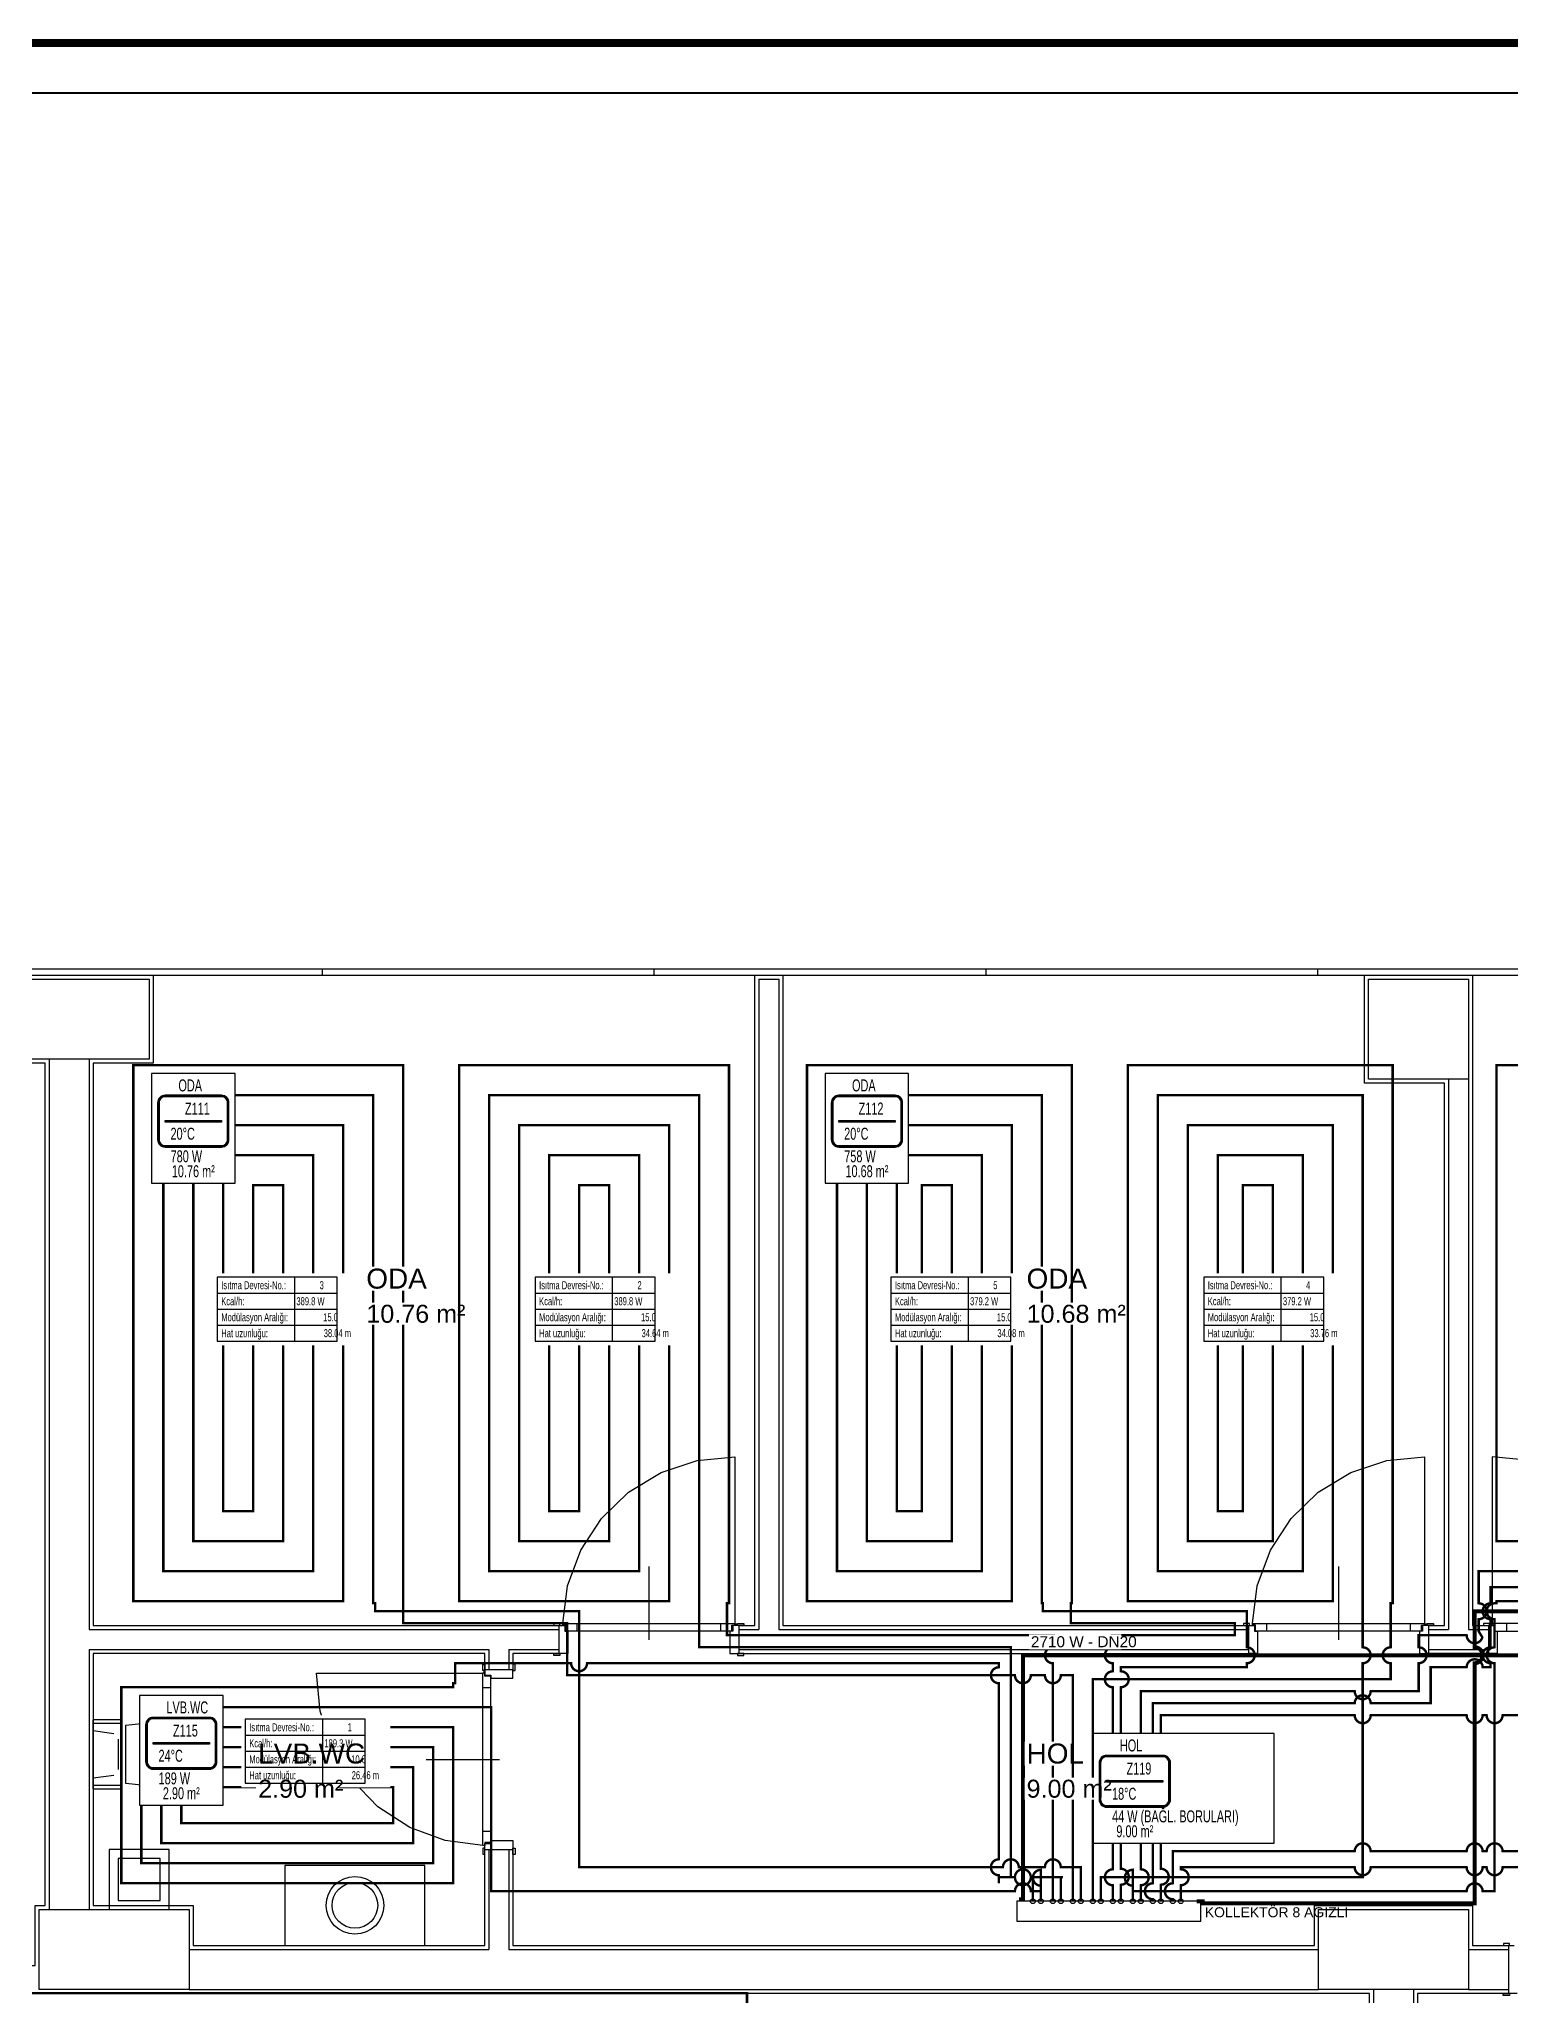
# Model space of a CAD drawing. Header units: centimetres. Extents: x -3952 to 26292, y -15092 to -10712.
# Drawn here: x 8391 to 9127, y -14076 to -13098 of the extents above; entities that cross this region are included whole.
import ezdxf
from ezdxf.enums import TextEntityAlignment as Align

# ---------------------------------------------------------------- set-up
doc = ezdxf.new("R2010")
doc.units = ezdxf.units.CM
doc.linetypes.add('ISITMA DONUS HATTI', pattern=[26, 20, -6])
for name, color, linetype in [('MIMARI', 8, 'Continuous'), ('MIMARI-KOLON', 8, 'Continuous'), ('MIMARI-TEFRIS', 9, 'Continuous'), ('MIMARI-YAZI', 8, 'Continuous'), ('MTY-ISIKAYBIMAHAL', 2, 'Continuous'), ('MTY-ISITMA-DONUS-BORU', 30, 'ISITMA DONUS HATTI'), ('MTY-ISITMA-GIDIS-BORU', 10, 'Continuous'), ('MTY-KOLLETOR', 7, 'Continuous'), ('MTY-PAFTA', 7, 'Continuous'), ('MTY-PEX-BORU', 1, 'Continuous'), ('MTY-RADYATÖR', 7, 'Continuous'), ('MTY-TEFRIS', 15, 'Continuous'), ('STM-ISITMA-CAP', 41, 'Continuous')]:
    doc.layers.add(name, color=color, linetype=linetype)
doc.layers.add('ROTAS-PAFTA-SINIRI', color=8, linetype='Continuous', plot=False)
doc.styles.add('MTYCAPLT', font='arial.ttf', dxfattribs={"width": 0.65, "height": 1})
doc.styles.add('ROTAS', font='arial.ttf')

# ---------------------------------------------------------------- blocks, each defined once
blk = doc.blocks.new('ROTAS_PAFTA')
blk.add_lwpolyline([(0, 0), (1, 0), (1, 1), (0, 1)], close=True)
blk = doc.blocks.new('MTY-RADYATOR MAHAL')
at = {"layer": 'MTY-ISIKAYBIMAHAL', "color": 2}
for points in [[(-35.7, 18.4), (-35.7, -18.4, 0.414214), (-28.2, -25.9), (28.2, -25.9, 0.414214), (35.7, -18.4), (35.7, 18.4, 0.414214), (28.2, 25.9), (-28.2, 25.9, 0.414214)], [(-34.2, 18.4), (-34.2, -18.4, 0.414214), (-28.2, -24.4), (28.2, -24.4, 0.414214), (34.2, -18.4), (34.2, 18.4, 0.414214), (28.2, 24.4), (-28.2, 24.4, 0.414214)]]:
    blk.add_lwpolyline(points, format="xyb", close=True, dxfattribs=at)
at = {"layer": 'MTY-ISIKAYBIMAHAL', "color": 4}
for points in [[(-35.2, 18.4), (-35.2, -18.4, 0.414214), (-28.2, -25.4), (28.2, -25.4, 0.414214), (35.2, -18.4), (35.2, 18.4, 0.414214), (28.2, 25.4), (-28.2, 25.4, 0.414214)], [(-34.7, 18.4), (-34.7, -18.4, 0.414214), (-28.2, -24.9), (28.2, -24.9, 0.414214), (34.7, -18.4), (34.7, 18.4, 0.414214), (28.2, 24.9), (-28.2, 24.9, 0.414214)]]:
    blk.add_lwpolyline(points, format="xyb", close=True, dxfattribs=at)
at = {"layer": 'MTY-ISIKAYBIMAHAL', "color": 2}
blk.add_lwpolyline([(-28.2, 0.8), (28.2, 0.8), (28.2, -0.8), (-28.2, -0.8)], close=True, dxfattribs=at)
at = {"layer": 'MTY-ISIKAYBIMAHAL', "color": 1, "style": 'MTYCAPLT', "width": 0.65}
for tag, p in [('MAHAL_001', (-14.9, 29.8)), ('NO_001', (-8.3, 6.7))]:
    blk.add_attdef(tag, p, '', height=12, rotation=360, dxfattribs=at)
at = {"layer": 'MTY-ISIKAYBIMAHAL', "color": 4, "style": 'MTYCAPLT', "width": 0.65}
for tag, p in [('DERECE_001', (-22.8, -18.5)), ('ISIKAYBI_001', (-22.7, -41.1))]:
    blk.add_attdef(tag, p, '', height=12, rotation=360, dxfattribs=at)
blk.add_attdef('ALAN', text='', height=12, rotation=360, dxfattribs=at).set_placement((0, -50), align=Align.MIDDLE_CENTER)
blk = doc.blocks.new('MTY-ETIKET')
at = {"layer": 'MTY-RADYATÖR'}
for p, q in [((2.69, 0), (2.69, 8)), ((-7, 6), (8, 6)), ((-7, 4), (8, 4)), ((-7, 2), (8, 2))]:
    blk.add_line(p, q, dxfattribs=at)
blk.add_lwpolyline([(8, 0), (8, 8), (-7, 8), (-7, 0)], close=True, dxfattribs=at)
at = {"layer": 'MTY-RADYATÖR', "style": 'MTYCAPLT', "width": 0.65}
for s, p in [('Isıtma Devresi-No.:', (-6.5, 7)), ('Kcal/h:', (-6.5, 5)), ('Modülasyon Aralığı:', (-6.5, 3)), ('Hat uzunluğu:', (-6.5, 1))]:
    blk.add_text(s, height=1, rotation=360, dxfattribs=at).set_placement(p, align=Align.MIDDLE_LEFT)
for tag, p in [('NO1_001', (5.8, 6.5)), ('AR_001', (6.25, 2.5)), ('UZ_001', (6.31, 0.51))]:
    blk.add_attdef(tag, p, '', height=1, rotation=360, dxfattribs=at)
at = {"layer": 'MTY-RADYATÖR', "color": 2, "style": 'MTYCAPLT', "width": 0.65}
for tag, p in [('BORU_001', (-7.07, 4.59)), ('YER_001', (2.9, 4.5))]:
    blk.add_attdef(tag, p, '', height=1, dxfattribs=at)

msp = doc.modelspace()

# ---------------------------------------------------------------- linework, layer by layer
at = {"layer": 'MIMARI'}
for p, q in [((8532.44, -13563.05), (8532.44, -13566.05)), ((8698.44, -13563.05), (8698.44, -13566.05)), ((8750.86, -13568.05), (8750.86, -13893.05)), ((8750.86, -13568.05), (8760.86, -13568.05)), ((8760.86, -13568.05), (8760.86, -13893.05)), ((8864.44, -13563.05), (8864.44, -13566.05)), ((9030.44, -13563.05), (9030.44, -13566.05)), ((8395.86, -13608.05), (8395.86, -14033.05)), ((8415.86, -13608.05), (8415.86, -13893.05)), ((9095.86, -13618.05), (9095.86, -13893.05)), ((9105.86, -13618.05), (9105.86, -13893.05)), ((8738.88, -13806.88), (8738.88, -13890.06)), ((9083.88, -13806.88), (9083.88, -13890.06)), ((9117.85, -13806.88), (9117.85, -13890.06)), ((8695.86, -13861.61), (8695.86, -13898.3)), ((9040.86, -13861.61), (9040.86, -13898.3)), ((8651.42, -13890.08), (8648.39, -13890.08)), ((8648.39, -13890.08), (8648.39, -13891.05)), ((8648.39, -13891.05), (8651.42, -13891.05)), ((8650.86, -13891.05), (8653.83, -13891.05)), ((8650.86, -13891.05), (8650.86, -13905.05)), ((8651.42, -13891.05), (8651.42, -13890.08)), ((8652.85, -13890.06), (8738.88, -13890.06)), ((8652.85, -13891.05), (8652.85, -13890.06)), ((8654.34, -13891), (8652.85, -13891)), ((8653.83, -13891.05), (8653.83, -13894.02)), ((8654.34, -13893.89), (8654.34, -13891)), ((8659.92, -13890.06), (8659.92, -13893.89)), ((8731.81, -13890.06), (8731.81, -13893.89)), ((8737.38, -13891), (8738.88, -13891)), ((8737.38, -13893.89), (8737.38, -13891)), ((8737.89, -13891.05), (8737.89, -13894.02)), ((8740.86, -13891.05), (8737.89, -13891.05)), ((8738.88, -13891.05), (8738.88, -13890.06)), ((8740.3, -13890.08), (8743.34, -13890.08)), ((8740.3, -13891.05), (8740.3, -13890.08)), ((8743.34, -13891.05), (8740.3, -13891.05)), ((8740.86, -13891.05), (8740.86, -13905.05)), ((8743.34, -13890.08), (8743.34, -13891.05)), ((8996.42, -13890.08), (8993.39, -13890.08)), ((8993.39, -13890.08), (8993.39, -13891.05)), ((8993.39, -13891.05), (8996.42, -13891.05)), ((8995.86, -13891.05), (8998.83, -13891.05)), ((8995.86, -13891.05), (8995.86, -13905.05)), ((8996.42, -13891.05), (8996.42, -13890.08)), ((8997.85, -13890.06), (9083.88, -13890.06)), ((8997.85, -13891.05), (8997.85, -13890.06)), ((8999.34, -13891), (8997.85, -13891)), ((8998.83, -13891.05), (8998.83, -13894.02)), ((8999.34, -13893.89), (8999.34, -13891)), ((9004.92, -13890.06), (9004.92, -13893.89)), ((9076.81, -13890.06), (9076.81, -13893.89)), ((9082.38, -13891), (9083.88, -13891)), ((9082.38, -13893.89), (9082.38, -13891)), ((9082.89, -13891.05), (9082.89, -13894.02)), ((9085.86, -13891.05), (9082.89, -13891.05)), ((9083.88, -13891.05), (9083.88, -13890.06)), ((9085.3, -13890.08), (9088.34, -13890.08)), ((9085.3, -13891.05), (9085.3, -13890.08)), ((9088.34, -13891.05), (9085.3, -13891.05)), ((9085.86, -13891.05), (9085.86, -13905.05)), ((9088.34, -13890.08), (9088.34, -13891.05)), ((9116.42, -13890.08), (9113.39, -13890.08)), ((9113.39, -13890.08), (9113.39, -13891.05)), ((9113.39, -13891.05), (9116.42, -13891.05)), ((9115.86, -13891.05), (9115.86, -13905.05)), ((9115.86, -13891.05), (9118.83, -13891.05)), ((9116.42, -13891.05), (9116.42, -13890.08)), ((9203.88, -13890.06), (9117.85, -13890.06)), ((9117.85, -13891.05), (9117.85, -13890.06)), ((9119.34, -13891), (9117.85, -13891)), ((9118.83, -13891.05), (9118.83, -13894.02)), ((9119.34, -13893.89), (9119.34, -13891)), ((9124.92, -13890.06), (9124.92, -13893.89)), ((8415.86, -13893.05), (8650.86, -13893.05)), ((8650.86, -13893.05), (8650.86, -13903.05)), ((8653.83, -13894.02), (8655.32, -13894.02)), ((8737.38, -13893.89), (8654.34, -13893.89)), ((8655.32, -13894.02), (8655.32, -13905.05)), ((8737.89, -13894.02), (8736.41, -13894.02)), ((8736.41, -13894.02), (8736.41, -13905.05)), ((8740.86, -13893.05), (8750.86, -13893.05)), ((8740.86, -13893.05), (8740.86, -13903.05)), ((8760.86, -13893.05), (8995.86, -13893.05)), ((8995.86, -13893.05), (8995.86, -13903.05)), ((8998.83, -13894.02), (9000.32, -13894.02)), ((9082.38, -13893.89), (8999.34, -13893.89)), ((9000.32, -13894.02), (9000.32, -13905.05)), ((9082.89, -13894.02), (9081.41, -13894.02)), ((9081.41, -13894.02), (9081.41, -13905.05)), ((9085.86, -13893.05), (9095.86, -13893.05)), ((9085.86, -13893.05), (9085.86, -13903.05)), ((9105.86, -13893.05), (9115.86, -13893.05)), ((9115.86, -13893.05), (9115.86, -13903.05)), ((9118.83, -13894.02), (9120.32, -13894.02)), ((9119.34, -13893.89), (9202.38, -13893.89)), ((9120.32, -13894.02), (9120.32, -13905.05)), ((8415.86, -13903.05), (8615.86, -13903.05)), ((8415.86, -13903.05), (8415.86, -14033.05)), ((8612.89, -13913.61), (8612.89, -13910.58)), ((8612.89, -13910.58), (8613.86, -13910.58)), ((8613.86, -13910.58), (8613.86, -13913.61)), ((8615.86, -13903.05), (8615.86, -13913.05)), ((8625.86, -13903.05), (8650.86, -13903.05)), ((8625.86, -13903.05), (8625.86, -13913.05)), ((8629, -13910.53), (8627.86, -13910.53)), ((8627.86, -13910.53), (8627.86, -13913.61)), ((8629, -13913.61), (8629, -13910.53)), ((8648.34, -13906.19), (8648.34, -13905.05)), ((8648.34, -13905.05), (8651.42, -13905.05)), ((8651.42, -13906.19), (8648.34, -13906.19)), ((8655.32, -13905.05), (8650.86, -13905.05)), ((8651.42, -13905.05), (8651.42, -13906.19)), ((8736.41, -13905.05), (8740.86, -13905.05)), ((8740.3, -13905.05), (8740.3, -13906.19)), ((8743.39, -13905.05), (8740.3, -13905.05)), ((8740.3, -13906.19), (8743.39, -13906.19)), ((8740.86, -13903.05), (8995.86, -13903.05)), ((8743.39, -13906.19), (8743.39, -13905.05)), ((8993.34, -13906.19), (8993.34, -13905.05)), ((8993.34, -13905.05), (8996.42, -13905.05)), ((8996.42, -13906.19), (8993.34, -13906.19)), ((9000.32, -13905.05), (8995.86, -13905.05)), ((8996.42, -13905.05), (8996.42, -13906.19)), ((9081.41, -13905.05), (9085.86, -13905.05)), ((9085.3, -13905.05), (9085.3, -13906.19)), ((9088.39, -13905.05), (9085.3, -13905.05)), ((9085.3, -13906.19), (9088.39, -13906.19)), ((9085.86, -13903.05), (9115.86, -13903.05)), ((9088.39, -13906.19), (9088.39, -13905.05)), ((9113.34, -13906.19), (9113.34, -13905.05)), ((9113.34, -13905.05), (9116.42, -13905.05)), ((9116.42, -13906.19), (9113.34, -13906.19)), ((9120.32, -13905.05), (9115.86, -13905.05)), ((9116.42, -13905.05), (9116.42, -13906.19)), ((8529.69, -13915.04), (8612.87, -13915.04)), ((8612.87, -14001.07), (8612.87, -13915.04)), ((8613.86, -13915.04), (8612.87, -13915.04)), ((8613.86, -13913.61), (8612.89, -13913.61)), ((8613.81, -13916.53), (8613.81, -13915.04)), ((8616.7, -13916.53), (8613.81, -13916.53)), ((8613.86, -13913.05), (8627.86, -13913.05)), ((8613.86, -13913.05), (8613.86, -13916.02)), ((8613.86, -13916.02), (8616.83, -13916.02)), ((8615.86, -13913.05), (8625.86, -13913.05)), ((8616.7, -13916.53), (8616.7, -13999.57)), ((8616.83, -13916.02), (8616.83, -13917.51)), ((8616.83, -13917.51), (8627.86, -13917.51)), ((8627.86, -13917.51), (8627.86, -13913.05)), ((8627.86, -13913.61), (8629, -13913.61)), ((8612.87, -13922.11), (8616.7, -13922.11)), ((8584.42, -13958.05), (8621.11, -13958.05)), ((8612.87, -13994), (8616.7, -13994)), ((8616.83, -13998.6), (8627.86, -13998.6)), ((8616.83, -14000.08), (8616.83, -13998.6)), ((8627.86, -13998.6), (8627.86, -14003.05)), ((8613.86, -14001.07), (8612.87, -14001.07)), ((8612.89, -14002.49), (8612.89, -14005.53)), ((8613.86, -14002.49), (8612.89, -14002.49)), ((8612.89, -14005.53), (8613.86, -14005.53)), ((8616.7, -13999.57), (8613.81, -13999.57)), ((8613.81, -13999.57), (8613.81, -14001.07)), ((8613.86, -14003.05), (8613.86, -14000.08)), ((8613.86, -14000.08), (8616.83, -14000.08)), ((8613.86, -14005.53), (8613.86, -14002.49)), ((8613.86, -14003.05), (8627.86, -14003.05)), ((8615.86, -14003.05), (8615.86, -14053.05)), ((8615.86, -14003.05), (8625.86, -14003.05)), ((8625.86, -14003.05), (8625.86, -14053.05)), ((8627.86, -14002.49), (8629, -14002.49)), ((8627.86, -14005.58), (8627.86, -14002.49)), ((8629, -14005.58), (8627.86, -14005.58)), ((8629, -14002.49), (8629, -14005.58)), ((8465.86, -14053.05), (8615.86, -14053.05)), ((8625.86, -14053.05), (9030.86, -14053.05)), ((9105.86, -14053.05), (9125.86, -14053.05)), ((9126.42, -14050.08), (9123.39, -14050.08)), ((9123.39, -14050.08), (9123.39, -14051.05)), ((9123.39, -14051.05), (9126.42, -14051.05)), ((9125.86, -14051.05), (9128.83, -14051.05)), ((9125.86, -14051.05), (9125.86, -14075.05)), ((9125.86, -14053.05), (9125.86, -14073.05)), ((9126.42, -14051.05), (9126.42, -14050.08)), ((8465.86, -14073.05), (9030.86, -14073.05)), ((9058.36, -14073.05), (9058.36, -14113.05)), ((9078.36, -14073.05), (9078.36, -14113.05)), ((9105.86, -14073.05), (9125.86, -14073.05)), ((9123.34, -14076.19), (9123.34, -14075.05)), ((9123.34, -14075.05), (9126.42, -14075.05)), ((9126.42, -14076.19), (9123.34, -14076.19)), ((9130.32, -14075.05), (9125.86, -14075.05)), ((9126.42, -14075.05), (9126.42, -14076.19))]:
    msp.add_line(p, q, dxfattribs=at)
for points in [[(8034.44, -13566.05), (11020.86, -13566.05), (11020.86, -13563.05), (8034.44, -13563.05), (8034.44, -13566.05)], [(8380.86, -14061.05), (8388.86, -14061.05), (8388.86, -14031.05), (8393.86, -14031.05), (8393.86, -13610.05), (8383.86, -13610.05), (8383.86, -13566.05), (8447.86, -13566.05), (8447.86, -13610.05), (8417.86, -13610.05), (8417.86, -13891.05), (8650.86, -13891.05)], [(8740.86, -13891.05), (8748.86, -13891.05), (8748.86, -13566.05), (8762.86, -13566.05), (8762.86, -13891.05), (8995.86, -13891.05)], [(9085.86, -13891.05), (9093.86, -13891.05), (9093.86, -13620.05), (9053.86, -13620.05), (9053.86, -13566.05), (9107.86, -13566.05), (9107.86, -13891.05), (9115.86, -13891.05)], [(8652.85, -13890.06), (8655.26, -13871.26), (8661.8, -13853.47), (8672.14, -13837.58), (8685.77, -13824.4), (8702, -13814.6), (8720, -13808.66), (8738.88, -13806.88)], [(8997.85, -13890.06), (9000.26, -13871.26), (9006.8, -13853.47), (9017.14, -13837.58), (9030.77, -13824.4), (9047, -13814.6), (9065, -13808.66), (9083.88, -13806.88)], [(9203.88, -13890.06), (9201.47, -13871.26), (9194.93, -13853.47), (9184.58, -13837.58), (9170.95, -13824.4), (9154.73, -13814.6), (9136.72, -13808.66), (9117.85, -13806.88)], [(8739.8, -13890.47), (8739.2, -13890.47), (8739.8, -13890.47)], [(9084.8, -13890.47), (9084.2, -13890.47), (9084.8, -13890.47)], [(9116.92, -13890.47), (9117.53, -13890.47), (9116.92, -13890.47)], [(8613.86, -13913.05), (8613.86, -13905.05), (8417.86, -13905.05), (8417.86, -14031.05), (8467.86, -14031.05), (8467.86, -14051.05), (8613.86, -14051.05), (8613.86, -14003.05)], [(8650.86, -13905.05), (8627.86, -13905.05), (8627.86, -13913.05)], [(8740.86, -13905.05), (8995.86, -13905.05)], [(9115.86, -13905.05), (9085.86, -13905.05)], [(8612.87, -14001.07), (8594.07, -13998.66), (8576.27, -13992.12), (8560.39, -13981.77), (8547.21, -13968.14), (8537.41, -13951.92), (8531.47, -13933.91), (8529.69, -13915.04)], [(8613.28, -13914.12), (8613.28, -13914.72), (8613.28, -13914.12)], [(8425.86, -14003.05), (8425.86, -14033.05), (8455.86, -14033.05), (8455.86, -14003.05), (8425.86, -14003.05)], [(8430.36, -14007.55), (8430.36, -14028.55), (8451.36, -14028.55), (8451.36, -14007.55), (8430.36, -14007.55)], [(8627.86, -14003.05), (8627.86, -14051.05), (9028.86, -14051.05), (9028.86, -14031.05), (9107.86, -14031.05), (9107.86, -14051.05), (9125.86, -14051.05)], [(9056.36, -14113.05), (9056.36, -14075.05), (8380.86, -14075.05)], [(9125.86, -14075.05), (9080.36, -14075.05), (9080.36, -14113.05)]]:
    msp.add_lwpolyline(points, dxfattribs=at)
at = {"layer": 'MIMARI-KOLON'}
for points in [[(8385.86, -13568.05), (8445.86, -13568.05), (8445.86, -13608.05), (8385.86, -13608.05), (8385.86, -13568.05)], [(9055.86, -13568.05), (9105.86, -13568.05), (9105.86, -13618.05), (9055.86, -13618.05), (9055.86, -13568.05)], [(8390.86, -14033.05), (8465.86, -14033.05), (8465.86, -14073.05), (8390.86, -14073.05), (8390.86, -14033.05)], [(9030.86, -14033.05), (9105.86, -14033.05), (9105.86, -14073.05), (9030.86, -14073.05), (9030.86, -14033.05)]]:
    msp.add_lwpolyline(points, dxfattribs=at)
at = {"layer": 'MIMARI-TEFRIS'}
for p, q in [((8417.87, -13972.83), (8417.86, -13938.28)), ((8431.49, -13938.28), (8417.86, -13938.28)), ((8417.87, -13972.83), (8417.86, -13938.28)), ((8431.49, -13938.28), (8417.86, -13938.28)), ((8431.49, -13940.1), (8417.86, -13940.1)), ((8431.49, -13940.1), (8417.86, -13940.1)), ((8434.22, -13941.01), (8451.49, -13939.18)), ((8434.22, -13941.01), (8451.49, -13939.18)), ((8451.49, -13939.18), (8461.49, -13939.18)), ((8451.49, -13939.18), (8461.49, -13939.18)), ((8428.25, -13945.22), (8417.86, -13943.74)), ((8428.25, -13945.22), (8417.86, -13943.74)), ((8430.59, -13963.19), (8430.59, -13947.92)), ((8430.59, -13963.19), (8430.59, -13947.92)), ((8432.41, -13970.1), (8432.4, -13941.01)), ((8432.41, -13970.1), (8432.4, -13941.01)), ((8434.23, -13970.09), (8434.22, -13941.01)), ((8434.23, -13970.09), (8434.22, -13941.01)), ((8443.31, -13949.18), (8443.32, -13961.91)), ((8443.31, -13949.18), (8443.32, -13961.91)), ((8461.49, -13941.91), (8450.59, -13941.91)), ((8461.49, -13941.91), (8450.59, -13941.91)), ((8452.84, -13959.62), (8452.83, -13951.44)), ((8452.83, -13951.44), (8459.65, -13952.81)), ((8452.84, -13959.62), (8452.83, -13951.44)), ((8452.83, -13951.44), (8459.65, -13952.81)), ((8459.65, -13958.26), (8452.84, -13959.62)), ((8459.65, -13958.26), (8452.84, -13959.62)), ((8417.87, -13967.37), (8428.25, -13965.89)), ((8417.87, -13967.37), (8428.25, -13965.89)), ((8451.5, -13971.91), (8434.23, -13970.09)), ((8451.5, -13971.91), (8434.23, -13970.09)), ((8450.59, -13969.18), (8461.5, -13969.18)), ((8450.59, -13969.18), (8461.5, -13969.18)), ((8417.87, -13971.01), (8431.5, -13971)), ((8417.87, -13971.01), (8431.5, -13971)), ((8417.87, -13972.83), (8431.5, -13972.82)), ((8417.87, -13972.83), (8431.5, -13972.82)), ((8461.5, -13971.91), (8451.5, -13971.91)), ((8461.5, -13971.91), (8451.5, -13971.91))]:
    msp.add_line(p, q, dxfattribs=at)
msp.add_lwpolyline([(8513.86, -14011.05), (8513.86, -14051.05), (8583.86, -14051.05), (8583.86, -14011.05), (8513.86, -14011.05)], dxfattribs=at)
for radius in [14.43, 11.43]:
    msp.add_circle((8548.86, -14031.05), radius, dxfattribs=at)
at = {"layer": 'MTY-ISITMA-DONUS-BORU', "const_width": 2}
msp.add_lwpolyline([(9513.52, -13668), (9507, -13668), (9507, -13884), (9109, -13884), (9109, -13902), (9110.04, -13902.14), (9111, -13902.54), (9111.83, -13903.17), (9112.46, -13904), (9112.86, -13904.96), (9113, -13906), (9112.86, -13907.04), (9112.46, -13908), (9111.83, -13908.83), (9111, -13909.46), (9110.04, -13909.86), (9109, -13910), (9109, -14030), (8973, -14030), (8973, -14029), (8970, -14029)], dxfattribs=at)
at = {"layer": 'MTY-ISITMA-GIDIS-BORU', "const_width": 2}
msp.add_lwpolyline([(9513.52, -13674), (9513.52, -13890), (9213, -13890), (9213, -13906), (8883, -13906), (8883, -14028), (8882, -14028), (8882, -14029)], dxfattribs=at)
at = {"layer": 'MTY-KOLLETOR'}
msp.add_lwpolyline([(8880, -14039), (8972, -14039), (8972, -14029), (8880, -14029)], close=True, dxfattribs=at)
for centre in [(8888, -14029), (8892, -14029), (8898, -14029), (8902, -14029), (8908, -14029), (8912, -14029), (8918, -14029), (8922, -14029), (8928, -14029), (8932, -14029), (8938, -14029), (8942, -14029), (8948, -14029), (8952, -14029), (8958, -14029), (8962, -14029)]:
    msp.add_circle(centre, 1.2, dxfattribs=at)
at = {"layer": 'MTY-PAFTA'}
for points, const_width in [([(7600, -15050), (11400, -15050), (11400, -13100), (7600, -13100)], 4), ([(7625, -15025), (11375, -15025), (11375, -13125), (7625, -13125)], 1)]:
    msp.add_lwpolyline(points, close=True, dxfattribs=dict(at, const_width=const_width))
at = {"layer": 'MTY-PEX-BORU', "const_width": 1.2}
for points in [[(8908, -14029), (8908, -13916), (8902, -13916), (8901.86, -13917.04), (8901.46, -13918), (8900.83, -13918.83), (8900, -13919.46), (8899.04, -13919.86), (8898, -13920), (8896.96, -13919.86), (8896, -13919.46), (8895.17, -13918.83), (8894.54, -13918), (8894.14, -13917.04), (8894, -13916), (8887, -13916), (8886.86, -13917.04), (8886.46, -13918), (8885.83, -13918.83), (8885, -13919.46), (8884.04, -13919.86), (8883, -13920), (8881.96, -13919.86), (8881, -13919.46), (8880.17, -13918.83), (8879.54, -13918), (8879.14, -13917.04), (8879, -13916), (8655, -13916), (8655, -13890), (8573, -13890), (8573, -13879), (8573, -13611), (8438, -13611), (8438, -13879), (8543, -13879), (8543, -13641), (8468, -13641), (8468, -13849), (8513, -13849), (8513, -13671), (8498, -13671), (8498, -13834), (8483, -13834), (8483, -13656), (8528, -13656), (8528, -13864), (8453, -13864), (8453, -13626), (8558, -13626), (8558, -13879), (8558, -13880), (8559, -13880), (8559, -13884), (8661, -13884), (8661, -14012), (8873, -14012), (8873.14, -14010.96), (8873.54, -14010), (8874.17, -14009.17), (8875, -14008.54), (8875.96, -14008.14), (8877, -14008), (8878.04, -14008.14), (8879, -14008.54), (8879.83, -14009.17), (8880.46, -14010), (8880.86, -14010.96), (8881, -14012), (8894, -14012), (8894.14, -14010.96), (8894.54, -14010), (8895.17, -14009.17), (8896, -14008.54), (8896.96, -14008.14), (8898, -14008), (8899.04, -14008.14), (8900, -14008.54), (8900.83, -14009.17), (8901.46, -14010), (8901.86, -14010.96), (8902, -14012), (8912, -14012), (8912, -14029)], [(8898, -14029), (8898, -13910), (8896.96, -13909.86), (8896, -13909.46), (8895.17, -13908.83), (8894.54, -13908), (8894.14, -13907.04), (8894, -13906), (8894.14, -13904.96), (8894.54, -13904), (8895.17, -13903.17), (8896, -13902.54), (8896.96, -13902.14), (8898, -13902), (8898, -13896), (8899, -13896), (8735, -13896), (8735, -13880), (8736, -13880), (8736, -13879), (8736, -13611), (8601, -13611), (8601, -13879), (8706, -13879), (8706, -13641), (8631, -13641), (8631, -13849), (8676, -13849), (8676, -13671), (8661, -13671), (8661, -13834), (8646, -13834), (8646, -13656), (8691, -13656), (8691, -13864), (8616, -13864), (8616, -13626), (8721, -13626), (8721, -13879), (8721, -13902), (8877, -13902), (8877, -14017), (8879, -14017), (8879.14, -14015.96), (8879.54, -14015), (8880.17, -14014.17), (8881, -14013.54), (8881.96, -14013.14), (8883, -14013), (8884.04, -14013.14), (8885, -14013.54), (8885.83, -14014.17), (8886.46, -14015), (8886.86, -14015.96), (8887, -14017), (8903, -14017), (8902, -14017), (8902, -14029)], [(8928, -14029), (8928, -14021), (8926.96, -14020.86), (8926, -14020.46), (8925.17, -14019.83), (8924.54, -14019), (8924.14, -14018.04), (8924, -14017), (8924.14, -14015.96), (8924.54, -14015), (8925.17, -14014.17), (8926, -14013.54), (8926.96, -14013.14), (8928, -14013), (8928, -13922), (8926.96, -13921.86), (8926, -13921.46), (8925.17, -13920.83), (8924.54, -13920), (8924.14, -13919.04), (8924, -13918), (8924.14, -13916.96), (8924.54, -13916), (8925.17, -13915.17), (8926, -13914.54), (8926.96, -13914.14), (8928, -13914), (8928, -13910), (8926.96, -13909.86), (8926, -13909.46), (8925.17, -13908.83), (8924.54, -13908), (8924.14, -13907.04), (8924, -13906), (8924.14, -13904.96), (8924.54, -13904), (8925.17, -13903.17), (8926, -13902.54), (8926.96, -13902.14), (8928, -13902), (8928, -13896), (8927, -13896), (8989, -13896), (8989, -13890), (8907, -13890), (8907, -13880), (8907.5, -13880), (8907.5, -13879), (8907.5, -13611), (8775, -13611), (8775, -13879), (8877.5, -13879), (8877.5, -13641), (8805, -13641), (8805, -13849), (8847.5, -13849), (8847.5, -13671), (8832.5, -13671), (8832.5, -13834), (8820, -13834), (8820, -13656), (8862.5, -13656), (8862.5, -13864), (8790, -13864), (8790, -13626), (8892.5, -13626), (8892.5, -13879), (8892.5, -13880), (8893, -13880), (8893, -13884), (8995, -13884), (8995, -13902), (8996.04, -13902.14), (8997, -13902.54), (8997.83, -13903.17), (8998.46, -13904), (8998.86, -13904.96), (8999, -13906), (8998.86, -13907.04), (8998.46, -13908), (8997.83, -13908.83), (8997, -13909.46), (8996.04, -13909.86), (8995, -13910), (8995, -13912), (8932, -13912), (8932, -13914), (8933.04, -13914.14), (8934, -13914.54), (8934.83, -13915.17), (8935.46, -13916), (8935.86, -13916.96), (8936, -13918), (8935.86, -13919.04), (8935.46, -13920), (8934.83, -13920.83), (8934, -13921.46), (8933.04, -13921.86), (8932, -13922), (8932, -14012.75), (8933.04, -14012.89), (8934, -14013.29), (8934.83, -14013.92), (8935.46, -14014.75), (8935.86, -14015.71), (8936, -14016.75), (8935.86, -14017.79), (8935.46, -14018.75), (8934.83, -14019.58), (8934, -14020.21), (8933.04, -14020.61), (8932, -14020.75), (8932, -14029)], [(8918, -14029), (8918, -13918), (9067, -13918), (9067, -13910), (9065.96, -13909.86), (9065, -13909.46), (9064.17, -13908.83), (9063.54, -13908), (9063.14, -13907.04), (9063, -13906), (9063.14, -13904.96), (9063.54, -13904), (9064.17, -13903.17), (9065, -13902.54), (9065.96, -13902.14), (9067, -13902), (9067, -13880), (9068, -13880), (9068, -13879), (9068, -13611), (8935.5, -13611), (8935.5, -13879), (9038, -13879), (9038, -13641), (8965.5, -13641), (8965.5, -13849), (9008, -13849), (9008, -13671), (8993, -13671), (8993, -13834), (8980.5, -13834), (8980.5, -13656), (9023, -13656), (9023, -13864), (8950.5, -13864), (8950.5, -13626), (9053, -13626), (9053, -13879), (9053, -13902), (9054.04, -13902.14), (9055, -13902.54), (9055.83, -13903.17), (9056.46, -13904), (9056.86, -13904.96), (9057, -13906), (9056.86, -13907.04), (9056.46, -13908), (9055.83, -13908.83), (9055, -13909.46), (9054.04, -13909.86), (9053, -13910), (9053, -14017), (8922, -14017), (8922, -14029)], [(9296.5, -13611), (9120, -13611), (9120, -13849), (9266.5, -13849)], [(9281.5, -13864), (9120, -13864), (9111, -13864), (9111, -13880), (9112.04, -13880.14), (9113, -13880.54), (9113.83, -13881.17), (9114.46, -13882), (9114.86, -13882.96), (9115, -13884), (9114.86, -13885.04), (9114.46, -13886), (9113.83, -13886.83), (9113, -13887.46), (9112.04, -13887.86), (9111, -13888), (9111, -13894), (9112.86, -13897.04), (9112.46, -13898), (9111.83, -13898.83), (9111, -13899.46), (9110.04, -13899.86), (9109, -13900), (9107.96, -13899.86), (9107, -13899.46), (9106.17, -13898.83), (9105.54, -13898), (9105.14, -13897.04), (9105, -13896), (9081, -13896), (9081, -13902), (9082.04, -13902.14), (9083, -13902.54), (9083.83, -13903.17), (9084.46, -13904), (9084.86, -13904.96), (9085, -13906), (9084.86, -13907.04), (9084.46, -13908), (9083.83, -13908.83), (9083, -13909.46), (9082.04, -13909.86), (9081, -13910), (9081, -13924), (9057, -13924), (9056.86, -13925.04), (9056.46, -13926), (9055.83, -13926.83), (9055, -13927.46), (9054.04, -13927.86), (9053, -13928), (9051.96, -13927.86), (9051, -13927.46), (9050.17, -13926.83), (9049.54, -13926), (9049.14, -13925.04), (9049, -13924), (8942, -13924), (8942, -14013), (8943.04, -14013.14), (8944, -14013.54), (8944.83, -14014.17), (8945.46, -14015), (8945.86, -14015.96), (8946, -14017), (8945.86, -14018.04), (8945.46, -14019), (8944.83, -14019.83), (8944, -14020.46), (8943.04, -14020.86), (8942, -14021), (8942, -14029)], [(8948, -14029), (8948, -14028), (8946.96, -14027.86), (8946, -14027.46), (8945.17, -14026.83), (8944.54, -14026), (8944.14, -14025.04), (8944, -14024), (8944.14, -14022.96), (8944.54, -14022), (8945.17, -14021.17), (8946, -14020.54), (8946.96, -14020.14), (8948, -14020), (8948, -14017), (8948, -14018), (8948, -13930), (9049, -13930), (9049.14, -13928.96), (9049.54, -13928), (9050.17, -13927.17), (9051, -13926.54), (9051.96, -13926.14), (9053, -13926), (9054.04, -13926.14), (9055, -13926.54), (9055.83, -13927.17), (9056.46, -13928), (9056.86, -13928.96), (9057, -13930), (9087, -13930), (9087, -13912), (9105, -13912), (9105.14, -13910.96), (9105.54, -13910), (9106.17, -13909.17), (9107, -13908.54), (9107.96, -13908.14), (9109, -13908), (9110.04, -13908.14), (9111, -13908.54), (9111.83, -13909.17), (9112.46, -13910), (9112.86, -13910.96), (9113, -13912), (9117, -13912), (9117, -13910), (9115.96, -13909.86), (9115, -13909.46), (9114.17, -13908.83), (9113.54, -13908), (9113.14, -13907.04), (9113, -13906), (9113.14, -13904.96), (9113.54, -13904), (9114.17, -13903.17), (9115, -13902.54), (9115.96, -13902.14), (9117, -13902), (9117, -13888), (9115.96, -13887.86), (9115, -13887.46), (9114.17, -13886.83), (9113.54, -13886), (9113.14, -13885.04), (9113, -13884), (9113.14, -13882.96), (9113.54, -13882), (9114.17, -13881.17), (9115, -13880.54), (9115.96, -13880.14), (9117, -13880), (9117, -13872), (9292.5, -13872)], [(8938, -14029), (8938, -14021.25), (8936.96, -14021.11), (8936, -14020.71), (8935.17, -14020.08), (8934.54, -14019.25), (8934.14, -14018.29), (8934, -14017.25), (8934.14, -14016.21), (8934.54, -14015.25), (8935.17, -14014.42), (8936, -14013.79), (8936.96, -14013.39), (8938, -14013.25), (8938, -14024), (9105, -14024), (9105.14, -14022.96), (9105.54, -14022), (9106.17, -14021.17), (9107, -14020.54), (9107.96, -14020.14), (9109, -14020), (9110.04, -14020.14), (9111, -14020.54), (9111.83, -14021.17), (9112.46, -14022), (9112.86, -14022.96), (9113, -14024), (9119, -14024), (9119, -13910), (9117.96, -13909.86), (9117, -13909.46), (9116.17, -13908.83), (9115.54, -13908), (9115.14, -13907.04), (9115, -13906), (9115.14, -13904.96), (9115.54, -13904), (9116.17, -13903.17), (9117, -13902.54), (9117.96, -13902.14), (9119, -13902), (9119, -13888), (9117.96, -13887.86), (9117, -13887.46), (9116.17, -13886.83), (9115.54, -13886), (9115.14, -13885.04), (9115, -13884), (9115.14, -13882.96), (9115.54, -13882), (9116.17, -13881.17), (9117, -13880.54), (9117.96, -13880.14), (9119, -13880), (9120, -13880), (9120, -13879), (9296.5, -13879)], [(8871, -14017), (8871, -14016), (8869.96, -14015.86), (8869, -14015.46), (8868.17, -14014.83), (8867.54, -14014), (8867.14, -14013.04), (8867, -14012), (8867.14, -14010.96), (8867.54, -14010), (8868.17, -14009.17), (8869, -14008.54), (8869.96, -14008.14), (8871, -14008), (8871, -13920), (8869.96, -13919.86), (8869, -13919.46), (8868.17, -13918.83), (8867.54, -13918), (8867.14, -13917.04), (8867, -13916), (8867.14, -13914.96), (8867.54, -13914), (8868.17, -13913.17), (8869, -13912.54), (8869.96, -13912.14), (8871, -13912), (8871, -13910), (8665, -13910), (8664.86, -13911.04), (8664.46, -13912), (8663.83, -13912.83), (8663, -13913.46), (8662.04, -13913.86), (8661, -13914), (8659.96, -13913.86), (8659, -13913.46), (8658.17, -13912.83), (8657.54, -13912), (8657.14, -13911.04), (8657, -13910), (8599, -13910), (8599, -13920), (8598, -13920), (8598, -13922), (8432, -13922), (8432, -14020), (8598, -14020), (8598, -13942), (8452, -13942), (8452, -14000), (8578, -14000), (8578, -13962), (8472, -13962), (8472, -13972), (8568, -13972), (8568, -13990), (8462, -13990), (8462, -13952), (8588, -13952), (8588, -14010), (8442, -14010), (8442, -13932), (8598, -13932), (8617, -13932), (8617, -14024), (8879, -14024), (8879.14, -14022.96), (8879.54, -14022), (8880.17, -14021.17), (8881, -14020.54), (8881.09, -14020.5)], [(9207, -13936), (9123, -13936), (9122.86, -13937.04), (9122.46, -13938), (9121.83, -13938.83), (9121, -13939.46), (9120.04, -13939.86), (9119, -13940), (9117.96, -13939.86), (9117, -13939.46), (9116.17, -13938.83), (9115.54, -13938), (9115.14, -13937.04), (9115, -13936), (9113, -13936), (9112.86, -13937.04), (9112.46, -13938), (9111.83, -13938.83), (9111, -13939.46), (9110.04, -13939.86), (9109, -13940), (9107.96, -13939.86), (9107, -13939.46), (9106.17, -13938.83), (9105.54, -13938), (9105.14, -13937.04), (9105, -13936), (9057, -13936), (9056.86, -13937.04), (9056.46, -13938), (9055.83, -13938.83), (9055, -13939.46), (9054.04, -13939.86), (9053, -13940), (9051.96, -13939.86), (9051, -13939.46), (9050.17, -13938.83), (9049.54, -13938), (9049.14, -13937.04), (9049, -13936), (8952, -13936), (8952, -14012.75), (8953.04, -14012.89), (8954, -14013.29), (8954.83, -14013.92), (8955.46, -14014.75), (8955.86, -14015.71), (8956, -14016.75), (8955.86, -14017.79), (8955.46, -14018.75), (8954.83, -14019.58), (8954, -14020.21), (8953.04, -14020.61), (8952, -14020.75), (8952, -14029)], [(8958, -14029), (8958, -14028), (8956.96, -14027.86), (8956, -14027.46), (8955.17, -14026.83), (8954.54, -14026), (8954.14, -14025.04), (8954, -14024), (8954.14, -14022.96), (8954.54, -14022), (8955.17, -14021.17), (8956, -14020.54), (8956.96, -14020.14), (8958, -14020), (8958, -14004), (9049, -14004), (9049.14, -14002.96), (9049.54, -14002), (9050.17, -14001.17), (9051, -14000.54), (9051.96, -14000.14), (9053, -14000), (9054.04, -14000.14), (9055, -14000.54), (9055.83, -14001.17), (9056.46, -14002), (9056.86, -14002.96), (9057, -14004), (9105, -14004), (9105.14, -14002.96), (9105.54, -14002), (9106.17, -14001.17), (9107, -14000.54), (9107.96, -14000.14), (9109, -14000), (9110.04, -14000.14), (9111, -14000.54), (9111.83, -14001.17), (9112.46, -14002), (9112.86, -14002.96), (9113, -14004), (9115, -14004), (9115.14, -14002.96), (9115.54, -14002), (9116.17, -14001.17), (9117, -14000.54), (9117.96, -14000.14), (9119, -14000), (9120.04, -14000.14), (9121, -14000.54), (9121.83, -14001.17), (9122.46, -14002), (9122.86, -14002.96), (9123, -14004), (9265, -14004)], [(8876.95, -14017), (8871, -14017)], [(8871, -14017), (8871, -14020)], [(8881.09, -14020.5), (8881, -14020.46), (8880.17, -14019.83), (8879.54, -14019), (8879.14, -14018.04), (8879.01, -14017.05)], [(8886.99, -14017.05), (8886.86, -14018.04), (8886.46, -14019), (8885.83, -14019.83), (8885, -14020.46), (8884.91, -14020.5)], [(8888, -14024), (8888, -14017.25)], [(8892, -14021.25), (8890.96, -14021.11), (8890, -14020.71), (8889.17, -14020.08), (8888.54, -14019.25), (8888.14, -14018.29), (8888, -14017.25)], [(8888.04, -14016.95), (8888.14, -14016.21), (8888.54, -14015.25), (8889.17, -14014.42), (8890, -14013.79), (8890.96, -14013.39), (8892, -14013.25), (8892, -14016.95)], [(8892, -14017.05), (8892, -14021.25)], [(9251, -14012), (9123, -14012), (9122.86, -14013.04), (9122.46, -14014), (9121.83, -14014.83), (9121, -14015.46), (9120.04, -14015.86), (9119, -14016), (9117.96, -14015.86), (9117, -14015.46), (9116.17, -14014.83), (9115.54, -14014), (9115.14, -14013.04), (9115, -14012), (9113, -14012), (9112.86, -14013.04), (9112.46, -14014), (9111.83, -14014.83), (9111, -14015.46), (9110.04, -14015.86), (9109, -14016), (9107.96, -14015.86), (9107, -14015.46), (9106.17, -14014.83), (9105.54, -14014), (9105.14, -14013.04), (9105, -14012), (9057, -14012), (9056.86, -14013.04), (9056.46, -14014), (9055.83, -14014.83), (9055, -14015.46), (9054.04, -14015.86), (9053, -14016), (9051.96, -14015.86), (9051, -14015.46), (9050.17, -14014.83), (9049.54, -14014), (9049.14, -14013.04), (9049, -14012), (8962, -14012), (8962, -14013), (8963.04, -14013.14), (8964, -14013.54), (8964.83, -14014.17), (8965.46, -14015), (8965.86, -14015.96), (8966, -14017), (8965.86, -14018.04), (8965.46, -14019), (8964.83, -14019.83), (8964, -14020.46), (8963.04, -14020.86), (8962, -14021), (8962, -14029)], [(8881.09, -14020.5), (8881.96, -14020.14), (8883, -14020), (8884.04, -14020.14), (8884.91, -14020.5)], [(8884.91, -14020.5), (8884.04, -14020.86), (8883, -14021), (8881.96, -14020.86), (8881.09, -14020.5)], [(8884.91, -14020.5), (8885, -14020.54), (8885.83, -14021.17), (8886.46, -14022), (8886.86, -14022.96), (8887, -14024), (8888, -14024)], [(8888, -14029), (8888, -14024)], [(8888, -14024), (8892, -14024)], [(8892, -14024), (8892, -14021.25)], [(8892, -14024), (8892, -14029)], [(8745, -14085), (8745, -14075), (8385, -14075), (8384.86, -14076.04), (8384.46, -14077)]]:
    msp.add_lwpolyline(points, dxfattribs=at)

# ---------------------------------------------------------------- block references
at = {"layer": 'ROTAS-PAFTA-SINIRI', "xscale": 3800, "yscale": 1950}
msp.add_blockref('ROTAS_PAFTA', (7600, -15050), dxfattribs=at)

# ---------------------------------------------------------------- texts
at = {"layer": 'MTY-KOLLETOR', "style": 'ROTAS'}
msp.add_text('KOLLEKTÖR 8 AĞIZLI', height=5, dxfattribs=at).set_placement((8974, -14037))

# ---------------------------------------------------------------- next in the draw order: wipeouts: each hides what was drawn before it
for points in [[(8447.14, -13670), (8488.86, -13670), (8488.86, -13615.08), (8447.14, -13615.08)], [(8784.14, -13670), (8825.86, -13670), (8825.86, -13615.08), (8784.14, -13615.08)], [(8478, -13751), (8552.61, -13751), (8552.61, -13715), (8478, -13715)], [(8637, -13751), (8711.61, -13751), (8711.61, -13715), (8637, -13715)], [(8815, -13751), (8889.61, -13751), (8889.61, -13715), (8815, -13715)], [(8971.5, -13751), (9046.11, -13751), (9046.11, -13715), (8971.5, -13715)], [(8932.33, -13903), (8886, -13903), (8886, -13895.5), (8932.33, -13895.5)], [(8441.14, -13981), (8482.86, -13981), (8482.86, -13926.08), (8441.14, -13926.08)], [(8492, -13972), (8566.61, -13972), (8566.61, -13936), (8492, -13936)], [(8904.45, -13961.13), (8883.85, -13961.13), (8883.85, -13949.13), (8904.45, -13949.13)], [(8918.14, -14000), (9008.76, -14000), (9008.76, -13945.08), (8918.14, -13945.08)]]:
    msp.add_wipeout(points)

# ---------------------------------------------------------------- next in the draw order: linework, layer by layer
at = {"layer": 'MTY-ISIKAYBIMAHAL'}
for points in [[(8447.14, -13670), (8488.86, -13670), (8488.86, -13615.08), (8447.14, -13615.08)], [(8784.14, -13670), (8825.86, -13670), (8825.86, -13615.08), (8784.14, -13615.08)], [(8441.14, -13981), (8482.86, -13981), (8482.86, -13926.08), (8441.14, -13926.08)], [(8918.14, -14000), (9008.76, -14000), (9008.76, -13945.08), (8918.14, -13945.08)]]:
    msp.add_lwpolyline(points, close=True, dxfattribs=at)

# ---------------------------------------------------------------- next in the draw order: block references
at = {"layer": 'MTY-TEFRIS', "xscale": 0.5, "yscale": 0.5}
for p, values in [((8468, -13639), {'DERECE_001': '20°C', 'MAHAL_001': 'ODA', 'ISIKAYBI_001': '780 W', 'NO_001': 'Z111', 'ALAN': '10.76 m²'}), ((8805, -13639), {'DERECE_001': '20°C', 'MAHAL_001': 'ODA', 'ISIKAYBI_001': '758 W', 'NO_001': 'Z112', 'ALAN': '10.68 m²'}), ((8462, -13950), {'DERECE_001': '24°C', 'MAHAL_001': 'LVB.WC', 'ISIKAYBI_001': '189 W', 'NO_001': 'Z115', 'ALAN': '2.90 m²'})]:
    msp.add_blockref('MTY-RADYATOR MAHAL', p, dxfattribs=at).add_auto_attribs(values)
at = {"layer": 'MTY-TEFRIS'}
ref = msp.add_blockref('MTY-ETIKET', (8508, -13749), dxfattribs=dict(at, xscale=4, yscale=4))
ref.add_attrib('UZ_001', '38.04 m', (8533.25, -13746.97), dxfattribs={"layer": 'MTY-RADYATÖR', "height": 4, "rotation": 359.99998, "style": 'MTYCAPLT', "width": 0.65})
ref.add_attrib('AR_001', '15.0', (8533, -13739), dxfattribs={"layer": 'MTY-RADYATÖR', "height": 4, "rotation": 359.99998, "style": 'MTYCAPLT', "width": 0.65})
ref.add_attrib('NO1_001', '3', (8531.2, -13723), dxfattribs={"layer": 'MTY-RADYATÖR', "height": 4, "rotation": 359.99998, "style": 'MTYCAPLT', "width": 0.65})
ref.add_attrib('YER_001', '389.8 W', (8519.59, -13731), dxfattribs={"layer": 'MTY-RADYATÖR', "color": 2, "height": 4, "style": 'MTYCAPLT', "width": 0.65})
ref = msp.add_blockref('MTY-ETIKET', (8667, -13749), dxfattribs=dict(at, xscale=4, yscale=4))
ref.add_attrib('UZ_001', '34.64 m', (8692.25, -13746.97), dxfattribs={"layer": 'MTY-RADYATÖR', "height": 4, "rotation": 359.99998, "style": 'MTYCAPLT', "width": 0.65})
ref.add_attrib('AR_001', '15.0', (8692, -13739), dxfattribs={"layer": 'MTY-RADYATÖR', "height": 4, "rotation": 359.99998, "style": 'MTYCAPLT', "width": 0.65})
ref.add_attrib('NO1_001', '2', (8690.2, -13723), dxfattribs={"layer": 'MTY-RADYATÖR', "height": 4, "rotation": 359.99998, "style": 'MTYCAPLT', "width": 0.65})
ref.add_attrib('YER_001', '389.8 W', (8678.59, -13731), dxfattribs={"layer": 'MTY-RADYATÖR', "color": 2, "height": 4, "style": 'MTYCAPLT', "width": 0.65})
ref = msp.add_blockref('MTY-ETIKET', (9001.5, -13749), dxfattribs=dict(at, xscale=4, yscale=4))
ref.add_attrib('UZ_001', '33.76 m', (9026.75, -13746.97), dxfattribs={"layer": 'MTY-RADYATÖR', "height": 4, "rotation": 359.99998, "style": 'MTYCAPLT', "width": 0.65})
ref.add_attrib('AR_001', '15.0', (9026.5, -13739), dxfattribs={"layer": 'MTY-RADYATÖR', "height": 4, "rotation": 359.99998, "style": 'MTYCAPLT', "width": 0.65})
ref.add_attrib('NO1_001', '4', (9024.7, -13723), dxfattribs={"layer": 'MTY-RADYATÖR', "height": 4, "rotation": 359.99998, "style": 'MTYCAPLT', "width": 0.65})
ref.add_attrib('YER_001', '379.2 W', (9013.09, -13731), dxfattribs={"layer": 'MTY-RADYATÖR', "color": 2, "height": 4, "style": 'MTYCAPLT', "width": 0.65})

# ---------------------------------------------------------------- next in the draw order: texts
at = {"layer": 'MIMARI-YAZI', "style": 'ROTAS'}
for s, p in [('LVB.WC', (8500.43, -13960.13)), ('HOL', (8884.85, -13960.13))]:
    msp.add_text(s, height=10, dxfattribs=at).set_placement(p)
at = {"layer": 'STM-ISITMA-CAP', "style": 'ROTAS'}
msp.add_text('2710 W - DN20', height=5.5, dxfattribs=at).set_placement((8887, -13902))

# ---------------------------------------------------------------- next in the draw order: wipeouts: each hides what was drawn before it
for points in [[(8574.14, -13723.69), (8553.54, -13723.69), (8553.54, -13711.69), (8574.14, -13711.69)], [(8904.46, -13723.69), (8883.86, -13723.69), (8883.86, -13711.69), (8904.46, -13711.69)], [(8600.18, -13740.78), (8553.54, -13740.78), (8553.54, -13729.78), (8600.18, -13729.78)], [(8930.5, -13740.78), (8883.86, -13740.78), (8883.86, -13729.78), (8930.5, -13729.78)], [(8540.49, -13978.23), (8499.43, -13978.23), (8499.43, -13967.23), (8540.49, -13967.23)]]:
    msp.add_wipeout(points)

# ---------------------------------------------------------------- next in the draw order: block references
at = {"layer": 'MTY-TEFRIS'}
ref = msp.add_blockref('MTY-ETIKET', (8845, -13749), dxfattribs=dict(at, xscale=4, yscale=4))
ref.add_attrib('UZ_001', '34.08 m', (8870.25, -13746.97), dxfattribs={"layer": 'MTY-RADYATÖR', "height": 4, "rotation": 359.99998, "style": 'MTYCAPLT', "width": 0.65})
ref.add_attrib('AR_001', '15.0', (8870, -13739), dxfattribs={"layer": 'MTY-RADYATÖR', "height": 4, "rotation": 359.99998, "style": 'MTYCAPLT', "width": 0.65})
ref.add_attrib('NO1_001', '5', (8868.2, -13723), dxfattribs={"layer": 'MTY-RADYATÖR', "height": 4, "rotation": 359.99998, "style": 'MTYCAPLT', "width": 0.65})
ref.add_attrib('YER_001', '379.2 W', (8856.59, -13731), dxfattribs={"layer": 'MTY-RADYATÖR', "color": 2, "height": 4, "style": 'MTYCAPLT', "width": 0.65})
ref = msp.add_blockref('MTY-ETIKET', (8522, -13970), dxfattribs=dict(at, xscale=4, yscale=4))
ref.add_attrib('UZ_001', '26.46 m', (8547.25, -13967.97), dxfattribs={"layer": 'MTY-RADYATÖR', "height": 4, "rotation": 359.99998, "style": 'MTYCAPLT', "width": 0.65})
ref.add_attrib('AR_001', '10.0', (8547, -13960), dxfattribs={"layer": 'MTY-RADYATÖR', "height": 4, "rotation": 359.99998, "style": 'MTYCAPLT', "width": 0.65})
ref.add_attrib('NO1_001', '1', (8545.2, -13944), dxfattribs={"layer": 'MTY-RADYATÖR', "height": 4, "rotation": 359.99998, "style": 'MTYCAPLT', "width": 0.65})
ref.add_attrib('YER_001', '189.3 W', (8533.59, -13952), dxfattribs={"layer": 'MTY-RADYATÖR', "color": 2, "height": 4, "style": 'MTYCAPLT', "width": 0.65})

# ---------------------------------------------------------------- next in the draw order: texts
at = {"layer": 'MIMARI-YAZI', "style": 'ROTAS'}
for s, height, p in [('ODA', 10, (8554.54, -13722.69)), ('ODA', 10, (8884.86, -13722.69)), ('10.76 m²', 9, (8554.54, -13739.78)), ('10.68 m²', 9, (8884.86, -13739.78)), ('2.90 m²', 9, (8500.43, -13977.23))]:
    msp.add_text(s, height=height, dxfattribs=at).set_placement(p)

# ---------------------------------------------------------------- next in the draw order: wipeouts: each hides what was drawn before it
msp.add_wipeout([(8924.91, -13978.23), (8883.85, -13978.23), (8883.85, -13967.23), (8924.91, -13967.23)])

# ---------------------------------------------------------------- next in the draw order: block references
at = {"layer": 'MTY-TEFRIS', "xscale": 0.5, "yscale": 0.5}
msp.add_blockref('MTY-RADYATOR MAHAL', (8939, -13969), dxfattribs=at).add_auto_attribs({'DERECE_001': '18°C', 'MAHAL_001': 'HOL', 'ISIKAYBI_001': '44 W (BAĞL. BORULARI)', 'NO_001': 'Z119', 'ALAN': '9.00 m²'})

# ---------------------------------------------------------------- next in the draw order: texts
at = {"layer": 'MIMARI-YAZI', "style": 'ROTAS'}
msp.add_text('9.00 m²', height=9, dxfattribs=at).set_placement((8884.85, -13977.23))

doc.saveas('drawing.dxf')
